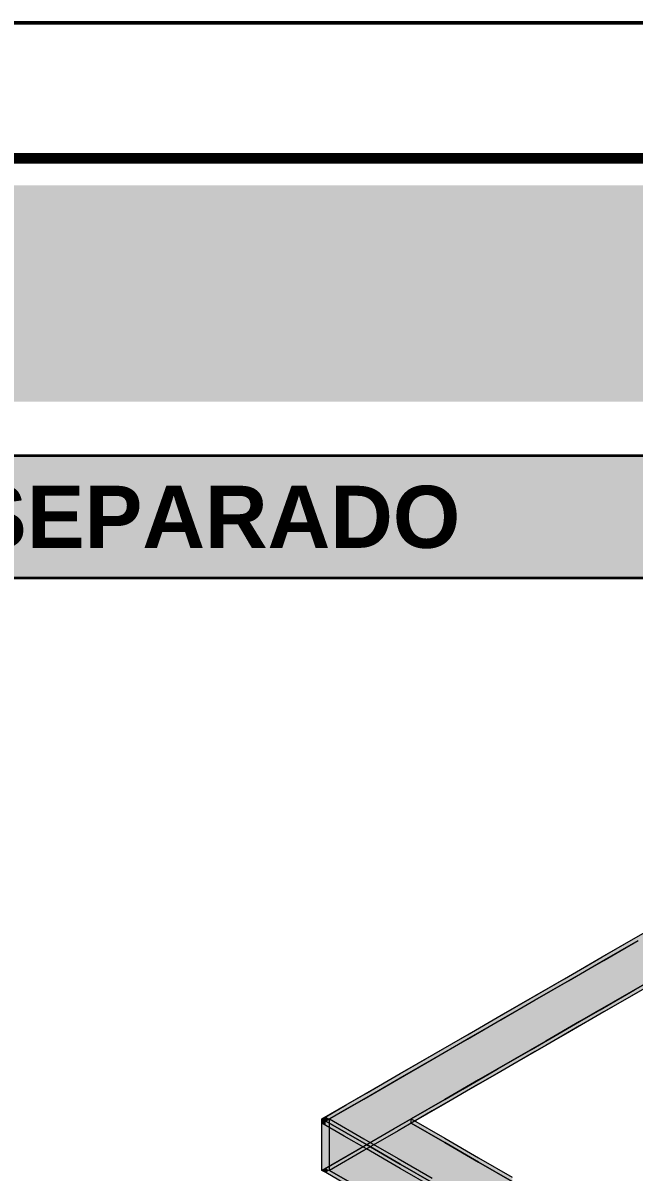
# Model space of a CAD drawing. Header units: metres. Extents: x 349021 to 349543, y 9281040 to 9281959.
# Drawn here: x 349206.465 to 349206.917, y 9281044.88 to 9281045.73 of the extents above; entities that cross this region are included whole.
import ezdxf
from ezdxf.enums import TextEntityAlignment as Align

# ---------------------------------------------------------------- set-up
doc = ezdxf.new("R2010")
doc.units = ezdxf.units.M
doc.header["$LTSCALE"] = 0.25
for name, color, linetype, lineweight in [('ISO-3D', 7, 'CONTINUOUS', 13), ('ISO-3D-ARISTAS', 250, 'CONTINUOUS', 13), ('MARCO', 7, 'CONTINUOUS', 50), ('PANEL-FONDO', 5, 'CONTINUOUS', 13), ('TITULOS', 160, 'CONTINUOUS', 35)]:
    doc.layers.add(name, color=color, linetype=linetype, lineweight=lineweight)
doc.layers.add('PANEL', color=5, linetype='CONTINUOUS', lineweight=35, true_color=0x1f4e79)
doc.styles.add('TITULOS', font='arialbd.ttf')

msp = doc.modelspace()

# ---------------------------------------------------------------- linework, layer by layer
at = {"layer": 'ISO-3D', "true_color": 0x22252b}
for points in [[(349206.94215, 9281045.06465), (349206.91654, 9281045.04987), (349206.94215, 9281045.06783), (349206.91654, 9281045.05304)], [(349206.94215, 9281045.04719), (349206.91654, 9281045.03241), (349206.94215, 9281045.06465), (349206.91654, 9281045.04987)], [(349206.91654, 9281045.04987), (349206.89094, 9281045.03509), (349206.91654, 9281045.05304), (349206.89094, 9281045.03826)], [(349206.91654, 9281045.03241), (349206.89094, 9281045.01762), (349206.91654, 9281045.04987), (349206.89094, 9281045.03509)], [(349206.91989, 9281045.03275), (349206.89452, 9281045.01811), (349206.91989, 9281045.0518), (349206.89452, 9281045.03716)], [(349206.94215, 9281045.02973), (349206.91654, 9281045.01494), (349206.94215, 9281045.04719), (349206.91654, 9281045.03241)], [(349206.89094, 9281045.03509), (349206.86533, 9281045.0203), (349206.89094, 9281045.03826), (349206.86533, 9281045.02348)], [(349206.89094, 9281045.01762), (349206.86533, 9281045.00284), (349206.89094, 9281045.03509), (349206.86533, 9281045.0203)], [(349206.89452, 9281045.01811), (349206.86916, 9281045.00346), (349206.89452, 9281045.03716), (349206.86916, 9281045.02251)], [(349206.91654, 9281045.01494), (349206.89094, 9281045.00016), (349206.91654, 9281045.03241), (349206.89094, 9281045.01762)], [(349206.91989, 9281045.0137), (349206.89452, 9281044.99906), (349206.91989, 9281045.03275), (349206.89452, 9281045.01811)], [(349206.86533, 9281045.0203), (349206.83973, 9281045.00552), (349206.86533, 9281045.02348), (349206.83973, 9281045.0087)], [(349206.86916, 9281045.00346), (349206.84379, 9281044.98882), (349206.86916, 9281045.02251), (349206.84379, 9281045.00787)], [(349206.86533, 9281045.00284), (349206.83973, 9281044.98806), (349206.86533, 9281045.0203), (349206.83973, 9281045.00552)], [(349206.89094, 9281045.00016), (349206.86533, 9281044.98538), (349206.89094, 9281045.01762), (349206.86533, 9281045.00284)], [(349206.89452, 9281044.99906), (349206.86916, 9281044.98441), (349206.89452, 9281045.01811), (349206.86916, 9281045.00346)], [(349206.9264, 9281045.01746), (349206.9015, 9281045.00308), (349206.9264, 9281045.02063), (349206.9015, 9281045.00626)], [(349206.83973, 9281045.00552), (349206.81412, 9281044.99074), (349206.83973, 9281045.0087), (349206.81412, 9281044.99391)], [(349206.83973, 9281044.98806), (349206.81412, 9281044.97328), (349206.83973, 9281045.00552), (349206.81412, 9281044.99074)], [(349206.84379, 9281044.98882), (349206.81843, 9281044.97417), (349206.84379, 9281045.00787), (349206.81843, 9281044.99322)], [(349206.9015, 9281045.00308), (349206.8766, 9281044.98871), (349206.9015, 9281045.00626), (349206.8766, 9281044.99188)], [(349206.86533, 9281044.98538), (349206.83973, 9281044.9706), (349206.86533, 9281045.00284), (349206.83973, 9281044.98806)], [(349206.86916, 9281044.98441), (349206.84379, 9281044.96977), (349206.86916, 9281045.00346), (349206.84379, 9281044.98882)], [(349206.81412, 9281044.99074), (349206.78852, 9281044.97596), (349206.81412, 9281044.99391), (349206.78852, 9281044.97913)], [(349206.81412, 9281044.97328), (349206.78852, 9281044.95849), (349206.81412, 9281044.99074), (349206.78852, 9281044.97596)], [(349206.81843, 9281044.97417), (349206.79306, 9281044.95953), (349206.81843, 9281044.99322), (349206.79306, 9281044.97858)], [(349206.83973, 9281044.9706), (349206.81412, 9281044.95581), (349206.83973, 9281044.98806), (349206.81412, 9281044.97328)], [(349206.84379, 9281044.96977), (349206.81843, 9281044.95512), (349206.84379, 9281044.98882), (349206.81843, 9281044.97417)], [(349206.8766, 9281044.98871), (349206.8517, 9281044.97433), (349206.8766, 9281044.99188), (349206.8517, 9281044.9775)], [(349206.78852, 9281044.97596), (349206.76292, 9281044.96117), (349206.78852, 9281044.97913), (349206.76292, 9281044.96435)], [(349206.79306, 9281044.95953), (349206.7677, 9281044.94488), (349206.79306, 9281044.97858), (349206.7677, 9281044.96393)], [(349206.78852, 9281044.95849), (349206.76292, 9281044.94371), (349206.78852, 9281044.97596), (349206.76292, 9281044.96117)], [(349206.81412, 9281044.95581), (349206.78852, 9281044.94103), (349206.81412, 9281044.97328), (349206.78852, 9281044.95849)], [(349206.81843, 9281044.95512), (349206.79306, 9281044.94048), (349206.81843, 9281044.97417), (349206.79306, 9281044.95953)], [(349206.8517, 9281044.97433), (349206.82679, 9281044.95995), (349206.8517, 9281044.9775), (349206.82679, 9281044.96313)], [(349206.76292, 9281044.96117), (349206.73731, 9281044.94639), (349206.76292, 9281044.96435), (349206.73731, 9281044.94957)], [(349206.7677, 9281044.94488), (349206.74233, 9281044.93024), (349206.7677, 9281044.96393), (349206.74233, 9281044.94929)], [(349206.82679, 9281044.95995), (349206.80189, 9281044.94558), (349206.82679, 9281044.96313), (349206.80189, 9281044.94875)], [(349206.76292, 9281044.94371), (349206.73731, 9281044.92893), (349206.76292, 9281044.96117), (349206.73731, 9281044.94639)], [(349206.78852, 9281044.94103), (349206.76292, 9281044.92625), (349206.78852, 9281044.95849), (349206.76292, 9281044.94371)], [(349206.79306, 9281044.94048), (349206.7677, 9281044.92583), (349206.79306, 9281044.95953), (349206.7677, 9281044.94488)], [(349206.73731, 9281044.94639), (349206.71171, 9281044.93161), (349206.73731, 9281044.94957), (349206.71171, 9281044.93478)], [(349206.73731, 9281044.92893), (349206.71171, 9281044.91415), (349206.73731, 9281044.94639), (349206.71171, 9281044.93161)], [(349206.74233, 9281044.93024), (349206.71697, 9281044.91559), (349206.74233, 9281044.94929), (349206.71697, 9281044.93464)], [(349206.7677, 9281044.92583), (349206.74233, 9281044.91119), (349206.7677, 9281044.94488), (349206.74233, 9281044.93024)], [(349206.80189, 9281044.94558), (349206.77699, 9281044.9312), (349206.80189, 9281044.94875), (349206.77699, 9281044.93438)], [(349206.76292, 9281044.92625), (349206.73731, 9281044.91147), (349206.76292, 9281044.94371), (349206.73731, 9281044.92893)], [(349206.71171, 9281044.93161), (349206.6861, 9281044.91682), (349206.71171, 9281044.93478), (349206.6861, 9281044.92)], [(349206.71171, 9281044.91415), (349206.6861, 9281044.89936), (349206.71171, 9281044.93161), (349206.6861, 9281044.91682)], [(349206.71697, 9281044.91559), (349206.6916, 9281044.90095), (349206.71697, 9281044.93464), (349206.6916, 9281044.92)], [(349206.73731, 9281044.91147), (349206.71171, 9281044.89668), (349206.73731, 9281044.92893), (349206.71171, 9281044.91415)], [(349206.74233, 9281044.91119), (349206.71697, 9281044.89654), (349206.74233, 9281044.93024), (349206.71697, 9281044.91559)], [(349206.77699, 9281044.9312), (349206.75209, 9281044.91682), (349206.77699, 9281044.93438), (349206.75209, 9281044.92)], [(349206.71171, 9281044.89668), (349206.6861, 9281044.8819), (349206.71171, 9281044.91415), (349206.6861, 9281044.89936)], [(349206.71697, 9281044.89654), (349206.6916, 9281044.8819), (349206.71697, 9281044.91559), (349206.6916, 9281044.90095)]]:
    msp.add_solid(points, dxfattribs=at)
at = {"layer": 'ISO-3D', "true_color": 0x2b2e35}
for points in [[(349206.92105, 9281045.05247), (349206.89615, 9281045.0381), (349206.9183, 9281045.05406), (349206.8934, 9281045.03968)], [(349206.9348, 9281045.04136), (349206.9099, 9281045.02698), (349206.9183, 9281045.05088), (349206.8934, 9281045.03651)], [(349206.93617, 9281045.04374), (349206.91127, 9281045.02936), (349206.92105, 9281045.05247), (349206.89615, 9281045.0381)], [(349206.89615, 9281045.0381), (349206.87125, 9281045.02372), (349206.8934, 9281045.03968), (349206.8685, 9281045.02531)], [(349206.91127, 9281045.02936), (349206.88637, 9281045.01499), (349206.89615, 9281045.0381), (349206.87125, 9281045.02372)], [(349206.9513, 9281045.03183), (349206.9264, 9281045.01746), (349206.9348, 9281045.04136), (349206.9099, 9281045.02698)], [(349206.9513, 9281045.03501), (349206.9264, 9281045.02063), (349206.93617, 9281045.04374), (349206.91127, 9281045.02936)], [(349206.9099, 9281045.02698), (349206.885, 9281045.01261), (349206.8934, 9281045.03651), (349206.8685, 9281045.02213)], [(349206.87125, 9281045.02372), (349206.84635, 9281045.00934), (349206.8685, 9281045.02531), (349206.8436, 9281045.01093)], [(349206.885, 9281045.01261), (349206.8601, 9281044.99823), (349206.8685, 9281045.02213), (349206.8436, 9281045.00776)], [(349206.88637, 9281045.01499), (349206.86147, 9281045.00061), (349206.87125, 9281045.02372), (349206.84635, 9281045.00934)], [(349206.9264, 9281045.01746), (349206.9015, 9281045.00308), (349206.9099, 9281045.02698), (349206.885, 9281045.01261)], [(349206.9264, 9281045.02063), (349206.9015, 9281045.00626), (349206.91127, 9281045.02936), (349206.88637, 9281045.01499)], [(349206.9015, 9281045.00308), (349206.8766, 9281044.98871), (349206.885, 9281045.01261), (349206.8601, 9281044.99823)], [(349206.9015, 9281045.00626), (349206.8766, 9281044.99188), (349206.88637, 9281045.01499), (349206.86147, 9281045.00061)], [(349206.91989, 9281045.0137), (349206.89452, 9281044.99906), (349206.91714, 9281045.01529), (349206.89177, 9281045.00064)], [(349206.84635, 9281045.00934), (349206.82145, 9281044.99497), (349206.8436, 9281045.01093), (349206.8187, 9281044.99655)], [(349206.8601, 9281044.99823), (349206.8352, 9281044.98385), (349206.8436, 9281045.00776), (349206.8187, 9281044.99338)], [(349206.86147, 9281045.00061), (349206.83657, 9281044.98624), (349206.84635, 9281045.00934), (349206.82145, 9281044.99497)], [(349206.82145, 9281044.99497), (349206.79655, 9281044.98059), (349206.8187, 9281044.99655), (349206.7938, 9281044.98218)], [(349206.8766, 9281044.98871), (349206.8517, 9281044.97433), (349206.8601, 9281044.99823), (349206.8352, 9281044.98385)], [(349206.8766, 9281044.99188), (349206.8517, 9281044.9775), (349206.86147, 9281045.00061), (349206.83657, 9281044.98624)], [(349206.89452, 9281044.99906), (349206.86916, 9281044.98441), (349206.89177, 9281045.00064), (349206.86641, 9281044.986)], [(349206.8352, 9281044.98385), (349206.8103, 9281044.96948), (349206.8187, 9281044.99338), (349206.7938, 9281044.979)], [(349206.83657, 9281044.98624), (349206.81167, 9281044.97186), (349206.82145, 9281044.99497), (349206.79655, 9281044.98059)], [(349206.79655, 9281044.98059), (349206.77165, 9281044.96621), (349206.7938, 9281044.98218), (349206.7689, 9281044.9678)], [(349206.8103, 9281044.96948), (349206.7854, 9281044.9551), (349206.7938, 9281044.979), (349206.7689, 9281044.96463)], [(349206.81167, 9281044.97186), (349206.78677, 9281044.95748), (349206.79655, 9281044.98059), (349206.77165, 9281044.96621)], [(349206.8517, 9281044.97433), (349206.82679, 9281044.95995), (349206.8352, 9281044.98385), (349206.8103, 9281044.96948)], [(349206.8517, 9281044.9775), (349206.82679, 9281044.96313), (349206.83657, 9281044.98624), (349206.81167, 9281044.97186)], [(349206.86916, 9281044.98441), (349206.84379, 9281044.96977), (349206.86641, 9281044.986), (349206.84104, 9281044.97135)], [(349206.82679, 9281044.96313), (349206.80189, 9281044.94875), (349206.81167, 9281044.97186), (349206.78677, 9281044.95748)], [(349206.84379, 9281044.96977), (349206.81843, 9281044.95512), (349206.84104, 9281044.97135), (349206.81568, 9281044.95671)], [(349206.77165, 9281044.96621), (349206.74675, 9281044.95184), (349206.7689, 9281044.9678), (349206.744, 9281044.95343)], [(349206.7854, 9281044.9551), (349206.7605, 9281044.94073), (349206.7689, 9281044.96463), (349206.744, 9281044.95025)], [(349206.78677, 9281044.95748), (349206.76187, 9281044.94311), (349206.77165, 9281044.96621), (349206.74675, 9281044.95184)], [(349206.82679, 9281044.95995), (349206.80189, 9281044.94558), (349206.8103, 9281044.96948), (349206.7854, 9281044.9551)], [(349206.74675, 9281044.95184), (349206.72185, 9281044.93746), (349206.744, 9281044.95343), (349206.7191, 9281044.93905)], [(349206.80189, 9281044.94558), (349206.77699, 9281044.9312), (349206.7854, 9281044.9551), (349206.7605, 9281044.94073)], [(349206.80189, 9281044.94875), (349206.77699, 9281044.93438), (349206.78677, 9281044.95748), (349206.76187, 9281044.94311)], [(349206.81843, 9281044.95512), (349206.79306, 9281044.94048), (349206.81568, 9281044.95671), (349206.79031, 9281044.94207)], [(349206.7605, 9281044.94073), (349206.7356, 9281044.92635), (349206.744, 9281044.95025), (349206.7191, 9281044.93587)], [(349206.76187, 9281044.94311), (349206.73697, 9281044.92873), (349206.74675, 9281044.95184), (349206.72185, 9281044.93746)], [(349206.72185, 9281044.93746), (349206.70672, 9281044.92873), (349206.7191, 9281044.93905), (349206.70398, 9281044.93032)], [(349206.73697, 9281044.92873), (349206.72185, 9281044.92), (349206.72185, 9281044.93746), (349206.70672, 9281044.92873)], [(349206.77699, 9281044.9312), (349206.75209, 9281044.91682), (349206.7605, 9281044.94073), (349206.7356, 9281044.92635)], [(349206.77699, 9281044.93438), (349206.75209, 9281044.92), (349206.76187, 9281044.94311), (349206.73697, 9281044.92873)], [(349206.79306, 9281044.94048), (349206.7677, 9281044.92583), (349206.79031, 9281044.94207), (349206.76495, 9281044.92742)], [(349206.70672, 9281044.92873), (349206.6916, 9281044.92), (349206.70398, 9281044.93032), (349206.68885, 9281044.92159)], [(349206.72185, 9281044.92), (349206.70672, 9281044.91127), (349206.70672, 9281044.92873), (349206.6916, 9281044.92)], [(349206.7356, 9281044.92635), (349206.7191, 9281044.91682), (349206.7191, 9281044.93587), (349206.7026, 9281044.92635)], [(349206.75209, 9281044.92), (349206.73697, 9281044.91127), (349206.73697, 9281044.92873), (349206.72185, 9281044.92)], [(349206.7191, 9281044.91682), (349206.7026, 9281044.9073), (349206.7026, 9281044.92635), (349206.6861, 9281044.91682)], [(349206.6916, 9281044.92), (349206.68885, 9281044.91841), (349206.68885, 9281044.92159), (349206.6861, 9281044.92)], [(349206.70672, 9281044.91127), (349206.70398, 9281044.90968), (349206.6916, 9281044.92), (349206.68885, 9281044.91841)], [(349206.73697, 9281044.91127), (349206.72185, 9281044.90254), (349206.72185, 9281044.92), (349206.70672, 9281044.91127)], [(349206.75209, 9281044.91682), (349206.7356, 9281044.9073), (349206.7356, 9281044.92635), (349206.7191, 9281044.91682)], [(349206.77699, 9281044.90562), (349206.76187, 9281044.89689), (349206.75209, 9281044.92), (349206.73697, 9281044.91127)], [(349206.7677, 9281044.92583), (349206.74233, 9281044.91119), (349206.76495, 9281044.92742), (349206.73958, 9281044.91278)], [(349206.7356, 9281044.9073), (349206.7191, 9281044.89777), (349206.7191, 9281044.91682), (349206.7026, 9281044.9073)], [(349206.72185, 9281044.90254), (349206.7191, 9281044.90095), (349206.70672, 9281044.91127), (349206.70398, 9281044.90968)], [(349206.74233, 9281044.91119), (349206.71697, 9281044.89654), (349206.73958, 9281044.91278), (349206.71422, 9281044.89813)], [(349206.76187, 9281044.89689), (349206.74675, 9281044.88816), (349206.73697, 9281044.91127), (349206.72185, 9281044.90254)], [(349206.77699, 9281044.90245), (349206.7605, 9281044.89292), (349206.75209, 9281044.91682), (349206.7356, 9281044.9073)], [(349206.7605, 9281044.89292), (349206.744, 9281044.8834), (349206.7356, 9281044.9073), (349206.7191, 9281044.89777)], [(349206.74675, 9281044.88816), (349206.744, 9281044.88657), (349206.72185, 9281044.90254), (349206.7191, 9281044.90095)], [(349206.80189, 9281044.88807), (349206.7854, 9281044.87855), (349206.77699, 9281044.90245), (349206.7605, 9281044.89292)], [(349206.80189, 9281044.89125), (349206.78677, 9281044.88252), (349206.77699, 9281044.90562), (349206.76187, 9281044.89689)], [(349206.71697, 9281044.89654), (349206.6916, 9281044.8819), (349206.71422, 9281044.89813), (349206.68885, 9281044.88349)], [(349206.78677, 9281044.88252), (349206.77165, 9281044.87379), (349206.76187, 9281044.89689), (349206.74675, 9281044.88816)], [(349206.7854, 9281044.87855), (349206.7689, 9281044.86902), (349206.7605, 9281044.89292), (349206.744, 9281044.8834)], [(349206.77165, 9281044.87379), (349206.7689, 9281044.8722), (349206.74675, 9281044.88816), (349206.744, 9281044.88657)], [(349206.82679, 9281044.8737), (349206.8103, 9281044.86417), (349206.80189, 9281044.88807), (349206.7854, 9281044.87855)], [(349206.82679, 9281044.87687), (349206.81167, 9281044.86814), (349206.80189, 9281044.89125), (349206.78677, 9281044.88252)], [(349206.6916, 9281044.8819), (349206.68885, 9281044.88031), (349206.68885, 9281044.88349), (349206.6861, 9281044.8819)], [(349206.71697, 9281044.86726), (349206.71422, 9281044.86567), (349206.6916, 9281044.8819), (349206.68885, 9281044.88031)], [(349206.81167, 9281044.86814), (349206.79655, 9281044.85941), (349206.78677, 9281044.88252), (349206.77165, 9281044.87379)]]:
    msp.add_solid(points, dxfattribs=at)
at = {"layer": 'ISO-3D', "true_color": 0x262a30}
for points in [[(349206.68885, 9281044.91524), (349206.6861, 9281044.91682), (349206.68885, 9281044.91841), (349206.6861, 9281044.92)], [(349206.71697, 9281044.88631), (349206.6916, 9281044.90095), (349206.71697, 9281044.90536), (349206.6916, 9281044.92)], [(349206.77699, 9281044.90245), (349206.75209, 9281044.91682), (349206.77699, 9281044.90562), (349206.75209, 9281044.92)], [(349206.68885, 9281044.89777), (349206.6861, 9281044.89936), (349206.68885, 9281044.91524), (349206.6861, 9281044.91682)], [(349206.70398, 9281044.90651), (349206.68885, 9281044.91524), (349206.70398, 9281044.90968), (349206.68885, 9281044.91841)], [(349206.70398, 9281044.88904), (349206.68885, 9281044.89777), (349206.70398, 9281044.90651), (349206.68885, 9281044.91524)], [(349206.7191, 9281044.89777), (349206.70398, 9281044.90651), (349206.7191, 9281044.90095), (349206.70398, 9281044.90968)], [(349206.7191, 9281044.88031), (349206.70398, 9281044.88904), (349206.7191, 9281044.89777), (349206.70398, 9281044.90651)], [(349206.74233, 9281044.87166), (349206.71697, 9281044.88631), (349206.74233, 9281044.89071), (349206.71697, 9281044.90536)], [(349206.80189, 9281044.88807), (349206.77699, 9281044.90245), (349206.80189, 9281044.89125), (349206.77699, 9281044.90562)], [(349206.68885, 9281044.88031), (349206.6861, 9281044.8819), (349206.68885, 9281044.89777), (349206.6861, 9281044.89936)], [(349206.70398, 9281044.87158), (349206.68885, 9281044.88031), (349206.70398, 9281044.88904), (349206.68885, 9281044.89777)], [(349206.71697, 9281044.86726), (349206.6916, 9281044.8819), (349206.71697, 9281044.88631), (349206.6916, 9281044.90095)], [(349206.744, 9281044.8834), (349206.7191, 9281044.89777), (349206.744, 9281044.88657), (349206.7191, 9281044.90095)], [(349206.744, 9281044.86594), (349206.7191, 9281044.88031), (349206.744, 9281044.8834), (349206.7191, 9281044.89777)], [(349206.7191, 9281044.86285), (349206.70398, 9281044.87158), (349206.7191, 9281044.88031), (349206.70398, 9281044.88904)], [(349206.74233, 9281044.85261), (349206.71697, 9281044.86726), (349206.74233, 9281044.87166), (349206.71697, 9281044.88631)], [(349206.7677, 9281044.85702), (349206.74233, 9281044.87166), (349206.7677, 9281044.87607), (349206.74233, 9281044.89071)], [(349206.7689, 9281044.86902), (349206.744, 9281044.8834), (349206.7689, 9281044.8722), (349206.744, 9281044.88657)], [(349206.82679, 9281044.8737), (349206.80189, 9281044.88807), (349206.82679, 9281044.87687), (349206.80189, 9281044.89125)], [(349206.744, 9281044.84847), (349206.7191, 9281044.86285), (349206.744, 9281044.86594), (349206.7191, 9281044.88031)], [(349206.7689, 9281044.85156), (349206.744, 9281044.86594), (349206.7689, 9281044.86902), (349206.744, 9281044.8834)]]:
    msp.add_solid(points, dxfattribs=at)
at = {"layer": 'ISO-3D-ARISTAS', "color": 250}
for p, q in [((349206.91654, 9281045.05304), (349206.94215, 9281045.06783)), ((349206.89094, 9281045.03826), (349206.91654, 9281045.05304)), ((349206.8934, 9281045.03968), (349206.9183, 9281045.05406)), ((349206.8934, 9281045.03651), (349206.9183, 9281045.05088)), ((349206.89452, 9281045.03716), (349206.91989, 9281045.0518)), ((349206.86533, 9281045.02348), (349206.89094, 9281045.03826)), ((349206.8685, 9281045.02531), (349206.8934, 9281045.03968)), ((349206.8685, 9281045.02213), (349206.8934, 9281045.03651)), ((349206.86916, 9281045.02251), (349206.89452, 9281045.03716)), ((349206.94215, 9281045.02973), (349206.91654, 9281045.01494)), ((349206.83973, 9281045.0087), (349206.86533, 9281045.02348)), ((349206.8436, 9281045.01093), (349206.8685, 9281045.02531)), ((349206.8436, 9281045.00776), (349206.8685, 9281045.02213)), ((349206.84379, 9281045.00787), (349206.86916, 9281045.02251)), ((349206.91654, 9281045.01494), (349206.89094, 9281045.00016)), ((349206.89177, 9281045.00064), (349206.91714, 9281045.01529)), ((349206.91989, 9281045.0137), (349206.89452, 9281044.99906)), ((349206.91989, 9281045.0137), (349206.89452, 9281044.99906)), ((349206.9264, 9281045.02063), (349206.9015, 9281045.00626)), ((349206.9015, 9281045.00626), (349206.9264, 9281045.02063)), ((349206.9264, 9281045.01746), (349206.9015, 9281045.00308)), ((349206.9264, 9281045.01746), (349206.9015, 9281045.00308)), ((349206.81412, 9281044.99391), (349206.83973, 9281045.0087)), ((349206.81843, 9281044.99322), (349206.84379, 9281045.00787)), ((349206.8187, 9281044.99655), (349206.8436, 9281045.01093)), ((349206.8187, 9281044.99338), (349206.8436, 9281045.00776)), ((349206.9015, 9281045.00626), (349206.8766, 9281044.99188)), ((349206.8766, 9281044.99188), (349206.9015, 9281045.00626)), ((349206.7938, 9281044.98218), (349206.8187, 9281044.99655)), ((349206.89094, 9281045.00016), (349206.86533, 9281044.98538)), ((349206.86641, 9281044.986), (349206.89177, 9281045.00064)), ((349206.89452, 9281044.99906), (349206.86916, 9281044.98441)), ((349206.89452, 9281044.99906), (349206.86916, 9281044.98441)), ((349206.9015, 9281045.00308), (349206.8766, 9281044.98871)), ((349206.9015, 9281045.00308), (349206.8766, 9281044.98871)), ((349206.78852, 9281044.97913), (349206.81412, 9281044.99391)), ((349206.79306, 9281044.97858), (349206.81843, 9281044.99322)), ((349206.7938, 9281044.979), (349206.8187, 9281044.99338)), ((349206.8766, 9281044.99188), (349206.8517, 9281044.9775)), ((349206.8517, 9281044.9775), (349206.8766, 9281044.99188)), ((349206.8766, 9281044.98871), (349206.8517, 9281044.97433)), ((349206.8766, 9281044.98871), (349206.8517, 9281044.97433)), ((349206.76292, 9281044.96435), (349206.78852, 9281044.97913)), ((349206.7677, 9281044.96393), (349206.79306, 9281044.97858)), ((349206.7689, 9281044.9678), (349206.7938, 9281044.98218)), ((349206.7689, 9281044.96463), (349206.7938, 9281044.979)), ((349206.86533, 9281044.98538), (349206.83973, 9281044.9706)), ((349206.84104, 9281044.97135), (349206.86641, 9281044.986)), ((349206.86916, 9281044.98441), (349206.84379, 9281044.96977)), ((349206.86916, 9281044.98441), (349206.84379, 9281044.96977)), ((349206.83973, 9281044.9706), (349206.81412, 9281044.95581)), ((349206.81568, 9281044.95671), (349206.84104, 9281044.97135)), ((349206.8517, 9281044.9775), (349206.82679, 9281044.96313)), ((349206.82679, 9281044.96313), (349206.8517, 9281044.9775)), ((349206.8517, 9281044.97433), (349206.82679, 9281044.95995)), ((349206.8517, 9281044.97433), (349206.82679, 9281044.95995)), ((349206.73731, 9281044.94957), (349206.76292, 9281044.96435)), ((349206.74233, 9281044.94929), (349206.7677, 9281044.96393)), ((349206.744, 9281044.95343), (349206.7689, 9281044.9678)), ((349206.744, 9281044.95025), (349206.7689, 9281044.96463)), ((349206.82679, 9281044.96313), (349206.80189, 9281044.94875)), ((349206.80189, 9281044.94875), (349206.82679, 9281044.96313)), ((349206.84379, 9281044.96977), (349206.81843, 9281044.95512)), ((349206.84379, 9281044.96977), (349206.81843, 9281044.95512)), ((349206.7191, 9281044.93905), (349206.744, 9281044.95343)), ((349206.81412, 9281044.95581), (349206.78852, 9281044.94103)), ((349206.79031, 9281044.94207), (349206.81568, 9281044.95671)), ((349206.81843, 9281044.95512), (349206.79306, 9281044.94048)), ((349206.81843, 9281044.95512), (349206.79306, 9281044.94048)), ((349206.82679, 9281044.95995), (349206.80189, 9281044.94558)), ((349206.82679, 9281044.95995), (349206.80189, 9281044.94558)), ((349206.71171, 9281044.93478), (349206.73731, 9281044.94957)), ((349206.71697, 9281044.93464), (349206.74233, 9281044.94929)), ((349206.7191, 9281044.93587), (349206.744, 9281044.95025)), ((349206.80189, 9281044.94875), (349206.77699, 9281044.93438)), ((349206.77699, 9281044.93438), (349206.80189, 9281044.94875)), ((349206.80189, 9281044.94558), (349206.77699, 9281044.9312)), ((349206.80189, 9281044.94558), (349206.77699, 9281044.9312)), ((349206.70398, 9281044.93032), (349206.7191, 9281044.93905)), ((349206.78852, 9281044.94103), (349206.76292, 9281044.92625)), ((349206.76495, 9281044.92742), (349206.79031, 9281044.94207)), ((349206.79306, 9281044.94048), (349206.7677, 9281044.92583)), ((349206.79306, 9281044.94048), (349206.7677, 9281044.92583)), ((349206.6861, 9281044.92), (349206.71171, 9281044.93478)), ((349206.68885, 9281044.92159), (349206.70398, 9281044.93032)), ((349206.6916, 9281044.92), (349206.71697, 9281044.93464)), ((349206.7026, 9281044.92635), (349206.7191, 9281044.93587)), ((349206.77699, 9281044.93438), (349206.75209, 9281044.92)), ((349206.75209, 9281044.92), (349206.77699, 9281044.93438)), ((349206.77699, 9281044.9312), (349206.75209, 9281044.91682)), ((349206.77699, 9281044.9312), (349206.75209, 9281044.91682)), ((349206.6861, 9281044.91682), (349206.7026, 9281044.92635)), ((349206.6861, 9281044.92), (349206.68885, 9281044.92159)), ((349206.6861, 9281044.91682), (349206.6861, 9281044.92)), ((349206.6861, 9281044.91682), (349206.6861, 9281044.92)), ((349206.6861, 9281044.92), (349206.68885, 9281044.91841)), ((349206.68885, 9281044.91841), (349206.6861, 9281044.92)), ((349206.6916, 9281044.90095), (349206.6916, 9281044.92)), ((349206.6916, 9281044.90095), (349206.6916, 9281044.92)), ((349206.6916, 9281044.92), (349206.71697, 9281044.90536)), ((349206.76292, 9281044.92625), (349206.73731, 9281044.91147)), ((349206.73958, 9281044.91278), (349206.76495, 9281044.92742)), ((349206.7677, 9281044.92583), (349206.74233, 9281044.91119)), ((349206.7677, 9281044.92583), (349206.74233, 9281044.91119)), ((349206.75209, 9281044.91682), (349206.75209, 9281044.92)), ((349206.75209, 9281044.91682), (349206.75209, 9281044.92)), ((349206.75209, 9281044.92), (349206.77699, 9281044.90562)), ((349206.75209, 9281044.92), (349206.77699, 9281044.90562)), ((349206.6861, 9281044.89936), (349206.6861, 9281044.91682)), ((349206.6861, 9281044.89936), (349206.6861, 9281044.91682)), ((349206.7026, 9281044.9073), (349206.6861, 9281044.91682)), ((349206.70398, 9281044.90968), (349206.68885, 9281044.91841)), ((349206.68885, 9281044.91841), (349206.70398, 9281044.90968)), ((349206.73731, 9281044.91147), (349206.71171, 9281044.89668)), ((349206.71422, 9281044.89813), (349206.73958, 9281044.91278)), ((349206.74233, 9281044.91119), (349206.71697, 9281044.89654)), ((349206.74233, 9281044.91119), (349206.71697, 9281044.89654)), ((349206.77699, 9281044.90245), (349206.75209, 9281044.91682)), ((349206.75209, 9281044.91682), (349206.77699, 9281044.90245)), ((349206.7191, 9281044.89777), (349206.7026, 9281044.9073)), ((349206.7191, 9281044.90095), (349206.70398, 9281044.90968)), ((349206.70398, 9281044.90968), (349206.7191, 9281044.90095)), ((349206.71697, 9281044.90536), (349206.74233, 9281044.89071)), ((349206.77699, 9281044.90562), (349206.80189, 9281044.89125)), ((349206.77699, 9281044.90562), (349206.80189, 9281044.89125)), ((349206.80189, 9281044.88807), (349206.77699, 9281044.90245)), ((349206.77699, 9281044.90245), (349206.80189, 9281044.88807)), ((349206.6861, 9281044.8819), (349206.6861, 9281044.89936)), ((349206.6861, 9281044.8819), (349206.6861, 9281044.89936)), ((349206.71171, 9281044.89668), (349206.6861, 9281044.8819)), ((349206.68885, 9281044.88349), (349206.71422, 9281044.89813)), ((349206.6916, 9281044.8819), (349206.6916, 9281044.90095)), ((349206.6916, 9281044.8819), (349206.6916, 9281044.90095)), ((349206.71697, 9281044.89654), (349206.6916, 9281044.8819)), ((349206.71697, 9281044.89654), (349206.6916, 9281044.8819)), ((349206.7191, 9281044.90095), (349206.744, 9281044.88657)), ((349206.744, 9281044.88657), (349206.7191, 9281044.90095)), ((349206.744, 9281044.8834), (349206.7191, 9281044.89777)), ((349206.74233, 9281044.89071), (349206.7677, 9281044.87607)), ((349206.7689, 9281044.8722), (349206.744, 9281044.88657)), ((349206.744, 9281044.88657), (349206.7689, 9281044.8722)), ((349206.80189, 9281044.89125), (349206.82679, 9281044.87687)), ((349206.80189, 9281044.89125), (349206.82679, 9281044.87687)), ((349206.82679, 9281044.8737), (349206.80189, 9281044.88807)), ((349206.80189, 9281044.88807), (349206.82679, 9281044.8737)), ((349206.6861, 9281044.8819), (349206.68885, 9281044.88349)), ((349206.68885, 9281044.88031), (349206.6861, 9281044.8819)), ((349206.68885, 9281044.88031), (349206.6861, 9281044.8819)), ((349206.71422, 9281044.86567), (349206.68885, 9281044.88031)), ((349206.70398, 9281044.87158), (349206.68885, 9281044.88031)), ((349206.6916, 9281044.8819), (349206.71697, 9281044.86726)), ((349206.71697, 9281044.86726), (349206.6916, 9281044.8819)), ((349206.7689, 9281044.86902), (349206.744, 9281044.8834))]:
    msp.add_line(p, q, dxfattribs=at)
at = {"layer": 'MARCO'}
msp.add_lwpolyline([(349200.98, 9281039.79), (349209.39, 9281039.79), (349209.39, 9281045.73), (349200.98, 9281045.73)], close=True, dxfattribs=at)
at = {"layer": 'MARCO', "const_width": 0.008}
msp.add_lwpolyline([(349201.23, 9281039.89), (349209.29, 9281039.89), (349209.29, 9281045.63), (349201.23, 9281045.63)], close=True, dxfattribs=at)
at = {"layer": 'PANEL'}
msp.add_line((349205.28, 9281045.32), (349209.27, 9281045.32), dxfattribs=at)
msp.add_lwpolyline([(349205.28, 9281043.22), (349209.27, 9281043.22), (349209.27, 9281045.41), (349205.28, 9281045.41)], close=True, dxfattribs=at)
at = {"layer": 'PANEL-FONDO', "true_color": 0x1f4e79}
msp.add_solid([(349201.25, 9281045.45), (349209.27, 9281045.45), (349201.25, 9281045.61), (349209.27, 9281045.61)], dxfattribs=at)
at = {"layer": 'PANEL-FONDO', "true_color": 0xebf1f8}
msp.add_solid([(349205.28, 9281045.32), (349209.27, 9281045.32), (349205.28, 9281045.41), (349209.27, 9281045.41)], dxfattribs=at)

# ---------------------------------------------------------------- texts
at = {"layer": 'TITULOS', "style": 'TITULOS'}
msp.add_text('2. DESPIECE: CADA COMPONENTE SEPARADO', height=0.0459, dxfattribs=at).set_placement((349205.31, 9281045.365), align=Align.MIDDLE_LEFT)

doc.saveas('drawing.dxf')
